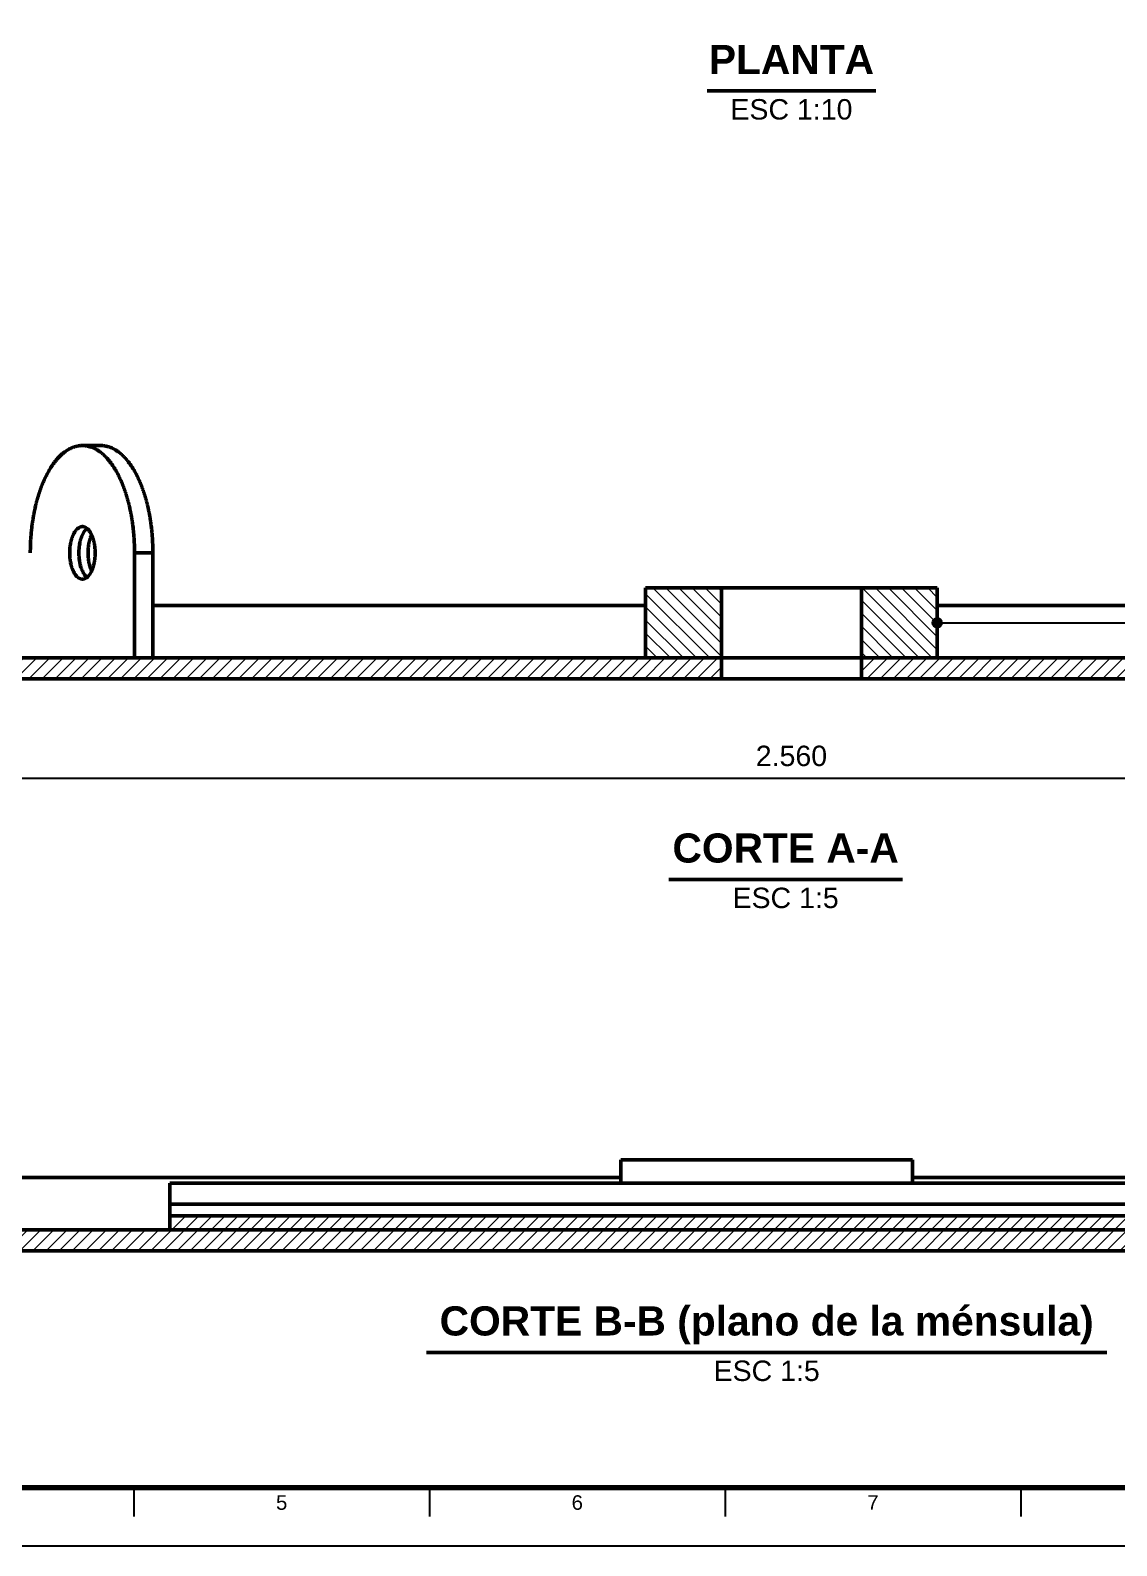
# Model space of a CAD drawing. Header units: millimetres. Extents: x 0 to 841, y 0 to 594.
# Drawn here: x 205 to 391.3, y 0 to 259.8 of the extents above; entities that cross this region are included whole.
import ezdxf
from ezdxf.enums import TextEntityAlignment as Align

# ---------------------------------------------------------------- set-up
doc = ezdxf.new("R2010")
doc.units = ezdxf.units.MM
for name, color, linetype, lineweight in [('ACH', 7, 'CONTINUOUS', 13), ('COTA', 7, 'CONTINUOUS', 25), ('FINA', 7, 'CONTINUOUS', 25), ('MARCO', 7, 'CONTINUOUS', 70), ('TXT', 7, 'CONTINUOUS', 25), ('VIS', 7, 'CONTINUOUS', 50)]:
    doc.layers.add(name, color=color, linetype=linetype, lineweight=lineweight)
doc.styles.add('STD', font='LiberationSans-Regular.ttf')
doc.styles.add('STDB', font='LiberationSans-Bold.ttf')

msp = doc.modelspace()

# ---------------------------------------------------------------- hatches: boundary and pattern name
at = {"layer": 'ACH'}
h = msp.add_hatch(dxfattribs=at)
h.set_pattern_fill('ANSI31', scale=0.5, angle=90)
h.paths.add_polyline_path([(310.5, 152.23), (310.5, 164.23), (323.5, 164.23), (323.5, 152.23)])
h = msp.add_hatch(dxfattribs=at)
h.set_pattern_fill('ANSI31', scale=0.5, angle=90)
h.paths.add_polyline_path([(360.5, 164.23), (360.5, 152.23), (347.5, 152.23), (347.5, 164.23)])
h = msp.add_hatch(color=7, dxfattribs=at)
h.dxf.hatch_style = 1
h.paths.add_polyline_path([(361.3, 158.23), (361.07, 158.8), (360.5, 159.03), (359.93, 158.8), (359.7, 158.23), (359.93, 157.67), (360.5, 157.43), (361.07, 157.67)])
h = msp.add_hatch(dxfattribs=at)
h.set_pattern_fill('ANSI31', scale=0.5)
h.paths.add_polyline_path([(323.5, 148.63), (79.5, 148.63), (79.5, 152.23), (323.5, 152.23)])
h = msp.add_hatch(dxfattribs=at)
h.set_pattern_fill('ANSI31', scale=0.5)
h.paths.add_polyline_path([(591.5, 148.63), (347.5, 148.63), (347.5, 152.23), (591.5, 152.23)])
h = msp.add_hatch(dxfattribs=at)
h.set_pattern_fill('ANSI31', scale=0.5)
h.paths.add_polyline_path([(433.58, 54.14), (228.92, 54.14), (228.92, 56.54), (433.58, 56.54)])
h = msp.add_hatch(dxfattribs=at)
h.set_pattern_fill('ANSI31', scale=0.5)
h.paths.add_polyline_path([(587.25, 50.54), (75.25, 50.54), (75.25, 54.14), (587.25, 54.14)])

# ---------------------------------------------------------------- linework, layer by layer
at = {"layer": 'COTA'}
for p, q in [((360.5, 158.23), (596.5, 158.23)), ((79.5, 131.63), (591.5, 131.63))]:
    msp.add_line(p, q, dxfattribs=at)
msp.add_circle((360.5, 158.23), 0.8, dxfattribs=at)
at = {"layer": 'FINA'}
for p, q in [((222.75, 10), (222.75, 5)), ((273.44, 10), (273.44, 5)), ((324.12, 10), (324.12, 5)), ((374.81, 10), (374.81, 5))]:
    msp.add_line(p, q, dxfattribs=at)
msp.add_lwpolyline([(0, 0), (841, 0), (841, 594), (0, 594)], close=True, dxfattribs=at)
at = {"layer": 'MARCO'}
msp.add_lwpolyline([(20, 10), (831, 10), (831, 584), (20, 584)], close=True, dxfattribs=at)
at = {"layer": 'VIS'}
for p, q in [((321.03, 249.44), (349.97, 249.44)), ((314.45, 114.23), (354.55, 114.23)), ((272.9, 33.14), (389.6, 33.14))]:
    msp.add_line(p, q, dxfattribs=at)
for points in [[(204.99, 170.23), (204.99, 170.35), (204.99, 170.47), (204.99, 170.59), (204.99, 170.71), (205, 170.83), (205, 170.95), (205, 171.08), (205, 171.2), (205.01, 171.32), (205.01, 171.44), (205.01, 171.56), (205.02, 171.68), (205.02, 171.8), (205.03, 171.92), (205.03, 172.04), (205.04, 172.16), (205.05, 172.28), (205.05, 172.4), (205.06, 172.52), (205.07, 172.64), (205.08, 172.76), (205.08, 172.88), (205.09, 173), (205.1, 173.12), (205.11, 173.24), (205.12, 173.36), (205.13, 173.48), (205.14, 173.59), (205.15, 173.71), (205.16, 173.83), (205.18, 173.95), (205.19, 174.07), (205.2, 174.19), (205.21, 174.31), (205.23, 174.43), (205.24, 174.55), (205.25, 174.67), (205.27, 174.79), (205.28, 174.91), (205.3, 175.03), (205.32, 175.15), (205.33, 175.27), (205.35, 175.39), (205.37, 175.5), (205.38, 175.62), (205.4, 175.74), (205.42, 175.86), (205.44, 175.98), (205.46, 176.1), (205.48, 176.22), (205.5, 176.34), (205.52, 176.45), (205.54, 176.57), (205.56, 176.69), (205.58, 176.81), (205.6, 176.93), (205.63, 177.05), (205.65, 177.16), (205.67, 177.28), (205.7, 177.4), (205.72, 177.52), (205.75, 177.63), (205.77, 177.75), (205.8, 177.87), (205.82, 177.99), (205.85, 178.1), (205.88, 178.22), (205.9, 178.34), (205.93, 178.45), (205.96, 178.57), (205.99, 178.69), (206.02, 178.8), (206.05, 178.92), (206.08, 179.04), (206.11, 179.15), (206.14, 179.27), (206.17, 179.39), (206.21, 179.5), (206.24, 179.62), (206.27, 179.73), (206.31, 179.85), (206.34, 179.96), (206.38, 180.08), (206.41, 180.19), (206.45, 180.31), (206.49, 180.42), (206.52, 180.54), (206.56, 180.65), (206.6, 180.76), (206.64, 180.88), (206.68, 180.99), (206.72, 181.1), (206.76, 181.22), (206.8, 181.33), (206.84, 181.44), (206.88, 181.56), (206.93, 181.67), (206.97, 181.78), (207.01, 181.89), (207.06, 182), (207.1, 182.12), (207.15, 182.23), (207.2, 182.34), (207.24, 182.45), (207.29, 182.56), (207.34, 182.67), (207.39, 182.78), (207.44, 182.89), (207.49, 183), (207.54, 183.1), (207.59, 183.21), (207.65, 183.32), (207.7, 183.43), (207.75, 183.54), (207.81, 183.64), (207.86, 183.75), (207.92, 183.86), (207.98, 183.96), (208.03, 184.07), (208.09, 184.17), (208.15, 184.28), (208.21, 184.38), (208.27, 184.48), (208.34, 184.59), (208.4, 184.69), (208.46, 184.79), (208.53, 184.89), (208.59, 184.99), (208.66, 185.09), (208.72, 185.19), (208.79, 185.29), (208.86, 185.39), (208.93, 185.49), (209, 185.59), (209.07, 185.68), (209.15, 185.78), (209.22, 185.87), (209.29, 185.97), (209.37, 186.06), (209.45, 186.15), (209.52, 186.25), (209.6, 186.34), (209.68, 186.43), (209.76, 186.52), (209.85, 186.6), (209.93, 186.69), (210.01, 186.78), (210.1, 186.86), (210.19, 186.94), (210.27, 187.03), (210.36, 187.11), (210.45, 187.19), (210.54, 187.26), (210.64, 187.34), (210.73, 187.42), (210.83, 187.49), (210.92, 187.56), (211.02, 187.63), (211.12, 187.7), (211.22, 187.77), (211.32, 187.83), (211.42, 187.9), (211.52, 187.96), (211.63, 188.02), (211.74, 188.07), (211.84, 188.13), (211.95, 188.18), (212.06, 188.23), (212.17, 188.28), (212.28, 188.32), (212.4, 188.36), (212.51, 188.4), (212.62, 188.44), (212.74, 188.47), (212.86, 188.5), (212.97, 188.53), (213.09, 188.55), (213.21, 188.57), (213.33, 188.59), (213.45, 188.61), (213.57, 188.62), (213.69, 188.63), (213.81, 188.63), (213.93, 188.63)], [(213.93, 188.63), (214.05, 188.63), (214.17, 188.63), (214.29, 188.62), (214.41, 188.61), (214.53, 188.59), (214.64, 188.57), (214.76, 188.55), (214.88, 188.53), (215, 188.5), (215.11, 188.47), (215.23, 188.44), (215.34, 188.4), (215.46, 188.36), (215.57, 188.32), (215.68, 188.28), (215.79, 188.23), (215.9, 188.18), (216.01, 188.13), (216.12, 188.07), (216.22, 188.02), (216.33, 187.96), (216.43, 187.9), (216.53, 187.83), (216.64, 187.77), (216.74, 187.7), (216.83, 187.63), (216.93, 187.56), (217.03, 187.49), (217.12, 187.42), (217.22, 187.34), (217.31, 187.26), (217.4, 187.19), (217.49, 187.11), (217.58, 187.03), (217.67, 186.94), (217.75, 186.86), (217.84, 186.78), (217.92, 186.69), (218.01, 186.6), (218.09, 186.52), (218.17, 186.43), (218.25, 186.34), (218.33, 186.25), (218.41, 186.15), (218.48, 186.06), (218.56, 185.97), (218.63, 185.87), (218.71, 185.78), (218.78, 185.68), (218.85, 185.59), (218.92, 185.49), (218.99, 185.39), (219.06, 185.29), (219.13, 185.19), (219.2, 185.09), (219.26, 184.99), (219.33, 184.89), (219.39, 184.79), (219.45, 184.69), (219.52, 184.59), (219.58, 184.48), (219.64, 184.38), (219.7, 184.28), (219.76, 184.17), (219.82, 184.07), (219.88, 183.96), (219.93, 183.86), (219.99, 183.75), (220.05, 183.64), (220.1, 183.54), (220.15, 183.43), (220.21, 183.32), (220.26, 183.21), (220.31, 183.1), (220.36, 183), (220.41, 182.89), (220.46, 182.78), (220.51, 182.67), (220.56, 182.56), (220.61, 182.45), (220.66, 182.34), (220.7, 182.23), (220.75, 182.12), (220.79, 182), (220.84, 181.89), (220.88, 181.78), (220.93, 181.67), (220.97, 181.56), (221.01, 181.44), (221.05, 181.33), (221.1, 181.22), (221.14, 181.1), (221.18, 180.99), (221.22, 180.88), (221.25, 180.76), (221.29, 180.65), (221.33, 180.54), (221.37, 180.42), (221.4, 180.31), (221.44, 180.19), (221.48, 180.08), (221.51, 179.96), (221.55, 179.85), (221.58, 179.73), (221.61, 179.62), (221.65, 179.5), (221.68, 179.39), (221.71, 179.27), (221.74, 179.15), (221.77, 179.04), (221.8, 178.92), (221.83, 178.8), (221.86, 178.69), (221.89, 178.57), (221.92, 178.45), (221.95, 178.34), (221.98, 178.22), (222, 178.1), (222.03, 177.99), (222.06, 177.87), (222.08, 177.75), (222.11, 177.63), (222.13, 177.52), (222.16, 177.4), (222.18, 177.28), (222.2, 177.16), (222.23, 177.05), (222.25, 176.93), (222.27, 176.81), (222.29, 176.69), (222.32, 176.57), (222.34, 176.45), (222.36, 176.34), (222.38, 176.22), (222.4, 176.1), (222.42, 175.98), (222.43, 175.86), (222.45, 175.74), (222.47, 175.62), (222.49, 175.5), (222.5, 175.39), (222.52, 175.27), (222.54, 175.15), (222.55, 175.03), (222.57, 174.91), (222.58, 174.79), (222.6, 174.67), (222.61, 174.55), (222.63, 174.43), (222.64, 174.31), (222.65, 174.19), (222.67, 174.07), (222.68, 173.95), (222.69, 173.83), (222.7, 173.71), (222.71, 173.59), (222.72, 173.48), (222.73, 173.36), (222.74, 173.24), (222.75, 173.12), (222.76, 173), (222.77, 172.88), (222.78, 172.76), (222.79, 172.64), (222.79, 172.52), (222.8, 172.4), (222.81, 172.28), (222.81, 172.16), (222.82, 172.04), (222.82, 171.92), (222.83, 171.8), (222.83, 171.68), (222.84, 171.56), (222.84, 171.44), (222.85, 171.32), (222.85, 171.2), (222.85, 171.08), (222.86, 170.95), (222.86, 170.83), (222.86, 170.71), (222.86, 170.59), (222.86, 170.47), (222.86, 170.35), (222.86, 170.23)], [(217.07, 188.63), (213.93, 188.63)], [(217.07, 188.63), (217.19, 188.63), (217.31, 188.63), (217.43, 188.62), (217.55, 188.61), (217.67, 188.59), (217.79, 188.57), (217.91, 188.55), (218.03, 188.53), (218.14, 188.5), (218.26, 188.47), (218.38, 188.44), (218.49, 188.4), (218.6, 188.36), (218.72, 188.32), (218.83, 188.28), (218.94, 188.23), (219.05, 188.18), (219.16, 188.13), (219.26, 188.07), (219.37, 188.02), (219.48, 187.96), (219.58, 187.9), (219.68, 187.83), (219.78, 187.77), (219.88, 187.7), (219.98, 187.63), (220.08, 187.56), (220.17, 187.49), (220.27, 187.42), (220.36, 187.34), (220.46, 187.26), (220.55, 187.19), (220.64, 187.11), (220.73, 187.03), (220.81, 186.94), (220.9, 186.86), (220.99, 186.78), (221.07, 186.69), (221.15, 186.6), (221.24, 186.52), (221.32, 186.43), (221.4, 186.34), (221.48, 186.25), (221.55, 186.15), (221.63, 186.06), (221.71, 185.97), (221.78, 185.87), (221.85, 185.78), (221.93, 185.68), (222, 185.59), (222.07, 185.49), (222.14, 185.39), (222.21, 185.29), (222.28, 185.19), (222.34, 185.09), (222.41, 184.99), (222.47, 184.89), (222.54, 184.79), (222.6, 184.69), (222.66, 184.59), (222.73, 184.48), (222.79, 184.38), (222.85, 184.28), (222.91, 184.17), (222.97, 184.07), (223.02, 183.96), (223.08, 183.86), (223.14, 183.75), (223.19, 183.64), (223.25, 183.54), (223.3, 183.43), (223.35, 183.32), (223.41, 183.21), (223.46, 183.1), (223.51, 183), (223.56, 182.89), (223.61, 182.78), (223.66, 182.67), (223.71, 182.56), (223.76, 182.45), (223.8, 182.34), (223.85, 182.23), (223.9, 182.12), (223.94, 182), (223.99, 181.89), (224.03, 181.78), (224.07, 181.67), (224.12, 181.56), (224.16, 181.44), (224.2, 181.33), (224.24, 181.22), (224.28, 181.1), (224.32, 180.99), (224.36, 180.88), (224.4, 180.76), (224.44, 180.65), (224.48, 180.54), (224.51, 180.42), (224.55, 180.31), (224.59, 180.19), (224.62, 180.08), (224.66, 179.96), (224.69, 179.85), (224.73, 179.73), (224.76, 179.62), (224.79, 179.5), (224.83, 179.39), (224.86, 179.27), (224.89, 179.15), (224.92, 179.04), (224.95, 178.92), (224.98, 178.8), (225.01, 178.69), (225.04, 178.57), (225.07, 178.45), (225.1, 178.34), (225.12, 178.22), (225.15, 178.1), (225.18, 177.99), (225.2, 177.87), (225.23, 177.75), (225.25, 177.63), (225.28, 177.52), (225.3, 177.4), (225.33, 177.28), (225.35, 177.16), (225.37, 177.05), (225.4, 176.93), (225.42, 176.81), (225.44, 176.69), (225.46, 176.57), (225.48, 176.45), (225.5, 176.34), (225.52, 176.22), (225.54, 176.1), (225.56, 175.98), (225.58, 175.86), (225.6, 175.74), (225.62, 175.62), (225.63, 175.5), (225.65, 175.39), (225.67, 175.27), (225.68, 175.15), (225.7, 175.03), (225.72, 174.91), (225.73, 174.79), (225.75, 174.67), (225.76, 174.55), (225.77, 174.43), (225.79, 174.31), (225.8, 174.19), (225.81, 174.07), (225.82, 173.95), (225.84, 173.83), (225.85, 173.71), (225.86, 173.59), (225.87, 173.48), (225.88, 173.36), (225.89, 173.24), (225.9, 173.12), (225.91, 173), (225.92, 172.88), (225.92, 172.76), (225.93, 172.64), (225.94, 172.52), (225.95, 172.4), (225.95, 172.28), (225.96, 172.16), (225.97, 172.04), (225.97, 171.92), (225.98, 171.8), (225.98, 171.68), (225.99, 171.56), (225.99, 171.44), (225.99, 171.32), (226, 171.2), (226, 171.08), (226, 170.95), (226, 170.83), (226.01, 170.71), (226.01, 170.59), (226.01, 170.47), (226.01, 170.35), (226.01, 170.23)], [(211.74, 170.23), (211.74, 170.35), (211.74, 170.47), (211.75, 170.59), (211.75, 170.71), (211.76, 170.83), (211.77, 170.95), (211.78, 171.07), (211.79, 171.19), (211.8, 171.31), (211.82, 171.43), (211.84, 171.55), (211.86, 171.67), (211.88, 171.79), (211.9, 171.91), (211.92, 172.02), (211.95, 172.14), (211.97, 172.26), (212, 172.38), (212.04, 172.49), (212.07, 172.61), (212.11, 172.72), (212.14, 172.84), (212.18, 172.95), (212.23, 173.06), (212.27, 173.17), (212.32, 173.28), (212.37, 173.39), (212.42, 173.5), (212.48, 173.61), (212.54, 173.71), (212.6, 173.81), (212.67, 173.91), (212.74, 174.01), (212.81, 174.11), (212.89, 174.2), (212.97, 174.28), (213.06, 174.37), (213.15, 174.44), (213.25, 174.51), (213.35, 174.58), (213.46, 174.63), (213.57, 174.67), (213.69, 174.71), (213.81, 174.73), (213.93, 174.73)], [(213.31, 170.23), (213.32, 170.36), (213.32, 170.48), (213.32, 170.6), (213.33, 170.73), (213.34, 170.85), (213.34, 170.97), (213.35, 171.09), (213.37, 171.22), (213.38, 171.34), (213.4, 171.46), (213.41, 171.58), (213.43, 171.7), (213.46, 171.82), (213.48, 171.94), (213.5, 172.07), (213.53, 172.19), (213.56, 172.3), (213.59, 172.42), (213.62, 172.54), (213.66, 172.66), (213.7, 172.78), (213.74, 172.89), (213.78, 173.01), (213.82, 173.12), (213.87, 173.24), (213.92, 173.35), (213.98, 173.46), (214.03, 173.57), (214.09, 173.68), (214.16, 173.78), (214.22, 173.88), (214.29, 173.99), (214.37, 174.08), (214.45, 174.18), (214.53, 174.27), (214.62, 174.35), (214.71, 174.43)], [(213.93, 174.73), (214.05, 174.73), (214.16, 174.71), (214.28, 174.67), (214.39, 174.63), (214.5, 174.58), (214.6, 174.51), (214.7, 174.44), (214.79, 174.37), (214.88, 174.28), (214.96, 174.2), (215.04, 174.11), (215.11, 174.01), (215.18, 173.91), (215.25, 173.81), (215.31, 173.71), (215.37, 173.61), (215.43, 173.5), (215.48, 173.39), (215.53, 173.28), (215.58, 173.17), (215.63, 173.06), (215.67, 172.95), (215.71, 172.84), (215.75, 172.72), (215.78, 172.61), (215.82, 172.49), (215.85, 172.38), (215.88, 172.26), (215.91, 172.14), (215.93, 172.02), (215.96, 171.91), (215.98, 171.79), (216, 171.67), (216.02, 171.55), (216.03, 171.43), (216.05, 171.31), (216.06, 171.19), (216.07, 171.07), (216.08, 170.95), (216.09, 170.83), (216.1, 170.71), (216.1, 170.59), (216.11, 170.47), (216.11, 170.35), (216.11, 170.23), (216.11, 170.11), (216.11, 169.99), (216.1, 169.87), (216.1, 169.75), (216.09, 169.63), (216.08, 169.51), (216.07, 169.39), (216.06, 169.27), (216.05, 169.15), (216.03, 169.04), (216.02, 168.92), (216, 168.8), (215.98, 168.68), (215.96, 168.56), (215.93, 168.44), (215.91, 168.33), (215.88, 168.21), (215.85, 168.09), (215.82, 167.98), (215.78, 167.86), (215.75, 167.75), (215.71, 167.63), (215.67, 167.52), (215.63, 167.41), (215.58, 167.29), (215.53, 167.18), (215.48, 167.08), (215.43, 166.97), (215.37, 166.86), (215.31, 166.76), (215.25, 166.65), (215.18, 166.55), (215.11, 166.46), (215.04, 166.36), (214.96, 166.27), (214.88, 166.18), (214.79, 166.1), (214.7, 166.02), (214.6, 165.95), (214.5, 165.89), (214.39, 165.84), (214.28, 165.79), (214.16, 165.76), (214.05, 165.74), (213.93, 165.73)], [(215.5, 173.36), (215.45, 173.24), (215.4, 173.13), (215.36, 173.02), (215.31, 172.9), (215.27, 172.78), (215.23, 172.67), (215.2, 172.55), (215.17, 172.43), (215.13, 172.31), (215.11, 172.19), (215.08, 172.07), (215.05, 171.95), (215.03, 171.83), (215.01, 171.71), (214.99, 171.59), (214.97, 171.46), (214.96, 171.34), (214.94, 171.22), (214.93, 171.1), (214.92, 170.97), (214.91, 170.85), (214.9, 170.73), (214.9, 170.6), (214.89, 170.48), (214.89, 170.36), (214.89, 170.23)], [(213.93, 165.73), (213.81, 165.74), (213.69, 165.76), (213.57, 165.79), (213.46, 165.84), (213.35, 165.89), (213.25, 165.95), (213.15, 166.02), (213.06, 166.1), (212.97, 166.18), (212.89, 166.27), (212.81, 166.36), (212.74, 166.46), (212.67, 166.55), (212.6, 166.65), (212.54, 166.76), (212.48, 166.86), (212.42, 166.97), (212.37, 167.08), (212.32, 167.18), (212.27, 167.29), (212.23, 167.41), (212.18, 167.52), (212.14, 167.63), (212.11, 167.75), (212.07, 167.86), (212.04, 167.98), (212, 168.09), (211.97, 168.21), (211.95, 168.33), (211.92, 168.44), (211.9, 168.56), (211.88, 168.68), (211.86, 168.8), (211.84, 168.92), (211.82, 169.04), (211.8, 169.15), (211.79, 169.27), (211.78, 169.39), (211.77, 169.51), (211.76, 169.63), (211.75, 169.75), (211.75, 169.87), (211.74, 169.99), (211.74, 170.11), (211.74, 170.23)], [(214.71, 166.04), (214.62, 166.12), (214.53, 166.2), (214.45, 166.29), (214.37, 166.38), (214.29, 166.48), (214.22, 166.58), (214.16, 166.69), (214.09, 166.79), (214.03, 166.9), (213.98, 167.01), (213.92, 167.12), (213.87, 167.23), (213.82, 167.34), (213.78, 167.46), (213.74, 167.57), (213.7, 167.69), (213.66, 167.81), (213.62, 167.93), (213.59, 168.04), (213.56, 168.16), (213.53, 168.28), (213.5, 168.4), (213.48, 168.52), (213.46, 168.64), (213.43, 168.76), (213.41, 168.89), (213.4, 169.01), (213.38, 169.13), (213.37, 169.25), (213.35, 169.37), (213.34, 169.5), (213.34, 169.62), (213.33, 169.74), (213.32, 169.86), (213.32, 169.99), (213.32, 170.11), (213.31, 170.23)], [(214.89, 170.23), (214.89, 170.11), (214.89, 169.99), (214.9, 169.86), (214.9, 169.74), (214.91, 169.62), (214.92, 169.49), (214.93, 169.37), (214.94, 169.25), (214.96, 169.13), (214.97, 169), (214.99, 168.88), (215.01, 168.76), (215.03, 168.64), (215.05, 168.52), (215.08, 168.4), (215.11, 168.28), (215.13, 168.16), (215.17, 168.04), (215.2, 167.92), (215.23, 167.8), (215.27, 167.68), (215.31, 167.57), (215.36, 167.45), (215.4, 167.34), (215.45, 167.22), (215.5, 167.11)], [(226.01, 170.23), (222.86, 170.23)], [(222.86, 170.23), (222.86, 152.23)], [(226.01, 170.23), (226.01, 152.23)], [(310.5, 164.23), (310.5, 152.23)], [(323.5, 164.23), (310.5, 164.23)], [(323.5, 164.23), (323.5, 152.23)], [(323.5, 164.23), (323.62, 164.23), (323.74, 164.23), (323.86, 164.23), (323.98, 164.23), (324.1, 164.23), (324.22, 164.23), (324.34, 164.23), (324.46, 164.23), (324.58, 164.23), (324.7, 164.23), (324.82, 164.23), (324.94, 164.23), (325.06, 164.23), (325.18, 164.23), (325.3, 164.23), (325.42, 164.23), (325.54, 164.23), (325.66, 164.23), (325.78, 164.23), (325.9, 164.23), (326.02, 164.23), (326.14, 164.23), (326.26, 164.23), (326.38, 164.23), (326.5, 164.23), (326.62, 164.23), (326.74, 164.23), (326.86, 164.23), (326.98, 164.23), (327.1, 164.23), (327.22, 164.23), (327.34, 164.23), (327.46, 164.23), (327.58, 164.23), (327.7, 164.23), (327.82, 164.23), (327.94, 164.23), (328.06, 164.23), (328.18, 164.23), (328.3, 164.23), (328.42, 164.23), (328.54, 164.23), (328.66, 164.23), (328.78, 164.23), (328.9, 164.23), (329.02, 164.23), (329.14, 164.23), (329.26, 164.23), (329.38, 164.23), (329.5, 164.23), (329.62, 164.23), (329.74, 164.23), (329.86, 164.23), (329.98, 164.23), (330.1, 164.23), (330.22, 164.23), (330.34, 164.23), (330.46, 164.23), (330.58, 164.23), (330.7, 164.23), (330.82, 164.23), (330.94, 164.23), (331.06, 164.23), (331.18, 164.23), (331.3, 164.23), (331.42, 164.23), (331.54, 164.23), (331.66, 164.23), (331.78, 164.23), (331.9, 164.23), (332.02, 164.23), (332.14, 164.23), (332.26, 164.23), (332.38, 164.23), (332.5, 164.23), (332.62, 164.23), (332.74, 164.23), (332.86, 164.23), (332.98, 164.23), (333.1, 164.23), (333.22, 164.23), (333.34, 164.23), (333.46, 164.23), (333.58, 164.23), (333.7, 164.23), (333.82, 164.23), (333.94, 164.23), (334.06, 164.23), (334.18, 164.23), (334.3, 164.23), (334.42, 164.23), (334.54, 164.23), (334.66, 164.23), (334.78, 164.23), (334.9, 164.23), (335.02, 164.23), (335.14, 164.23), (335.26, 164.23), (335.38, 164.23), (335.5, 164.23), (335.62, 164.23), (335.74, 164.23), (335.86, 164.23), (335.98, 164.23), (336.1, 164.23), (336.22, 164.23), (336.34, 164.23), (336.46, 164.23), (336.58, 164.23), (336.7, 164.23), (336.82, 164.23), (336.94, 164.23), (337.06, 164.23), (337.18, 164.23), (337.3, 164.23), (337.42, 164.23), (337.54, 164.23), (337.66, 164.23), (337.78, 164.23), (337.9, 164.23), (338.02, 164.23), (338.14, 164.23), (338.26, 164.23), (338.38, 164.23), (338.5, 164.23), (338.62, 164.23), (338.74, 164.23), (338.86, 164.23), (338.98, 164.23), (339.1, 164.23), (339.22, 164.23), (339.34, 164.23), (339.46, 164.23), (339.58, 164.23), (339.7, 164.23), (339.82, 164.23), (339.94, 164.23), (340.06, 164.23), (340.18, 164.23), (340.3, 164.23), (340.42, 164.23), (340.54, 164.23), (340.66, 164.23), (340.78, 164.23), (340.9, 164.23), (341.02, 164.23), (341.14, 164.23), (341.26, 164.23), (341.38, 164.23), (341.5, 164.23), (341.62, 164.23), (341.74, 164.23), (341.86, 164.23), (341.98, 164.23), (342.1, 164.23), (342.22, 164.23), (342.34, 164.23), (342.46, 164.23), (342.58, 164.23), (342.7, 164.23), (342.82, 164.23), (342.94, 164.23), (343.06, 164.23), (343.18, 164.23), (343.3, 164.23), (343.42, 164.23), (343.54, 164.23), (343.66, 164.23), (343.78, 164.23), (343.9, 164.23), (344.02, 164.23), (344.14, 164.23), (344.26, 164.23), (344.38, 164.23), (344.5, 164.23), (344.62, 164.23), (344.74, 164.23), (344.86, 164.23), (344.98, 164.23), (345.1, 164.23), (345.22, 164.23), (345.34, 164.23), (345.46, 164.23), (345.58, 164.23), (345.7, 164.23), (345.82, 164.23), (345.94, 164.23), (346.06, 164.23), (346.18, 164.23), (346.3, 164.23), (346.42, 164.23), (346.54, 164.23), (346.66, 164.23), (346.78, 164.23), (346.9, 164.23), (347.02, 164.23), (347.14, 164.23), (347.26, 164.23), (347.38, 164.23), (347.5, 164.23)], [(360.5, 164.23), (347.5, 164.23)], [(347.5, 152.23), (347.5, 164.23)], [(360.5, 152.23), (360.5, 164.23)], [(226.01, 161.23), (310.5, 161.23)], [(360.5, 161.23), (444.99, 161.23)], [(323.5, 152.23), (79.5, 152.23)], [(323.5, 152.23), (310.5, 152.23)], [(323.5, 152.23), (323.62, 152.23), (323.74, 152.23), (323.86, 152.23), (323.98, 152.23), (324.1, 152.23), (324.22, 152.23), (324.34, 152.23), (324.46, 152.23), (324.58, 152.23), (324.7, 152.23), (324.82, 152.23), (324.94, 152.23), (325.06, 152.23), (325.18, 152.23), (325.3, 152.23), (325.42, 152.23), (325.54, 152.23), (325.66, 152.23), (325.78, 152.23), (325.9, 152.23), (326.02, 152.23), (326.14, 152.23), (326.26, 152.23), (326.38, 152.23), (326.5, 152.23), (326.62, 152.23), (326.74, 152.23), (326.86, 152.23), (326.98, 152.23), (327.1, 152.23), (327.22, 152.23), (327.34, 152.23), (327.46, 152.23), (327.58, 152.23), (327.7, 152.23), (327.82, 152.23), (327.94, 152.23), (328.06, 152.23), (328.18, 152.23), (328.3, 152.23), (328.42, 152.23), (328.54, 152.23), (328.66, 152.23), (328.78, 152.23), (328.9, 152.23), (329.02, 152.23), (329.14, 152.23), (329.26, 152.23), (329.38, 152.23), (329.5, 152.23), (329.62, 152.23), (329.74, 152.23), (329.86, 152.23), (329.98, 152.23), (330.1, 152.23), (330.22, 152.23), (330.34, 152.23), (330.46, 152.23), (330.58, 152.23), (330.7, 152.23), (330.82, 152.23), (330.94, 152.23), (331.06, 152.23), (331.18, 152.23), (331.3, 152.23), (331.42, 152.23), (331.54, 152.23), (331.66, 152.23), (331.78, 152.23), (331.9, 152.23), (332.02, 152.23), (332.14, 152.23), (332.26, 152.23), (332.38, 152.23), (332.5, 152.23), (332.62, 152.23), (332.74, 152.23), (332.86, 152.23), (332.98, 152.23), (333.1, 152.23), (333.22, 152.23), (333.34, 152.23), (333.46, 152.23), (333.58, 152.23), (333.7, 152.23), (333.82, 152.23), (333.94, 152.23), (334.06, 152.23), (334.18, 152.23), (334.3, 152.23), (334.42, 152.23), (334.54, 152.23), (334.66, 152.23), (334.78, 152.23), (334.9, 152.23), (335.02, 152.23), (335.14, 152.23), (335.26, 152.23), (335.38, 152.23), (335.5, 152.23), (335.62, 152.23), (335.74, 152.23), (335.86, 152.23), (335.98, 152.23), (336.1, 152.23), (336.22, 152.23), (336.34, 152.23), (336.46, 152.23), (336.58, 152.23), (336.7, 152.23), (336.82, 152.23), (336.94, 152.23), (337.06, 152.23), (337.18, 152.23), (337.3, 152.23), (337.42, 152.23), (337.54, 152.23), (337.66, 152.23), (337.78, 152.23), (337.9, 152.23), (338.02, 152.23), (338.14, 152.23), (338.26, 152.23), (338.38, 152.23), (338.5, 152.23), (338.62, 152.23), (338.74, 152.23), (338.86, 152.23), (338.98, 152.23), (339.1, 152.23), (339.22, 152.23), (339.34, 152.23), (339.46, 152.23), (339.58, 152.23), (339.7, 152.23), (339.82, 152.23), (339.94, 152.23), (340.06, 152.23), (340.18, 152.23), (340.3, 152.23), (340.42, 152.23), (340.54, 152.23), (340.66, 152.23), (340.78, 152.23), (340.9, 152.23), (341.02, 152.23), (341.14, 152.23), (341.26, 152.23), (341.38, 152.23), (341.5, 152.23), (341.62, 152.23), (341.74, 152.23), (341.86, 152.23), (341.98, 152.23), (342.1, 152.23), (342.22, 152.23), (342.34, 152.23), (342.46, 152.23), (342.58, 152.23), (342.7, 152.23), (342.82, 152.23), (342.94, 152.23), (343.06, 152.23), (343.18, 152.23), (343.3, 152.23), (343.42, 152.23), (343.54, 152.23), (343.66, 152.23), (343.78, 152.23), (343.9, 152.23), (344.02, 152.23), (344.14, 152.23), (344.26, 152.23), (344.38, 152.23), (344.5, 152.23), (344.62, 152.23), (344.74, 152.23), (344.86, 152.23), (344.98, 152.23), (345.1, 152.23), (345.22, 152.23), (345.34, 152.23), (345.46, 152.23), (345.58, 152.23), (345.7, 152.23), (345.82, 152.23), (345.94, 152.23), (346.06, 152.23), (346.18, 152.23), (346.3, 152.23), (346.42, 152.23), (346.54, 152.23), (346.66, 152.23), (346.78, 152.23), (346.9, 152.23), (347.02, 152.23), (347.14, 152.23), (347.26, 152.23), (347.38, 152.23), (347.5, 152.23)], [(323.5, 152.23), (323.5, 148.63)], [(323.5, 152.23), (323.62, 152.23), (323.74, 152.23), (323.86, 152.23), (323.98, 152.23), (324.1, 152.23), (324.22, 152.23), (324.34, 152.23), (324.46, 152.23), (324.58, 152.23), (324.7, 152.23), (324.82, 152.23), (324.94, 152.23), (325.06, 152.23), (325.18, 152.23), (325.3, 152.23), (325.42, 152.23), (325.54, 152.23), (325.66, 152.23), (325.78, 152.23), (325.9, 152.23), (326.02, 152.23), (326.14, 152.23), (326.26, 152.23), (326.38, 152.23), (326.5, 152.23), (326.62, 152.23), (326.74, 152.23), (326.86, 152.23), (326.98, 152.23), (327.1, 152.23), (327.22, 152.23), (327.34, 152.23), (327.46, 152.23), (327.58, 152.23), (327.7, 152.23), (327.82, 152.23), (327.94, 152.23), (328.06, 152.23), (328.18, 152.23), (328.3, 152.23), (328.42, 152.23), (328.54, 152.23), (328.66, 152.23), (328.78, 152.23), (328.9, 152.23), (329.02, 152.23), (329.14, 152.23), (329.26, 152.23), (329.38, 152.23), (329.5, 152.23), (329.62, 152.23), (329.74, 152.23), (329.86, 152.23), (329.98, 152.23), (330.1, 152.23), (330.22, 152.23), (330.34, 152.23), (330.46, 152.23), (330.58, 152.23), (330.7, 152.23), (330.82, 152.23), (330.94, 152.23), (331.06, 152.23), (331.18, 152.23), (331.3, 152.23), (331.42, 152.23), (331.54, 152.23), (331.66, 152.23), (331.78, 152.23), (331.9, 152.23), (332.02, 152.23), (332.14, 152.23), (332.26, 152.23), (332.38, 152.23), (332.5, 152.23), (332.62, 152.23), (332.74, 152.23), (332.86, 152.23), (332.98, 152.23), (333.1, 152.23), (333.22, 152.23), (333.34, 152.23), (333.46, 152.23), (333.58, 152.23), (333.7, 152.23), (333.82, 152.23), (333.94, 152.23), (334.06, 152.23), (334.18, 152.23), (334.3, 152.23), (334.42, 152.23), (334.54, 152.23), (334.66, 152.23), (334.78, 152.23), (334.9, 152.23), (335.02, 152.23), (335.14, 152.23), (335.26, 152.23), (335.38, 152.23), (335.5, 152.23), (335.62, 152.23), (335.74, 152.23), (335.86, 152.23), (335.98, 152.23), (336.1, 152.23), (336.22, 152.23), (336.34, 152.23), (336.46, 152.23), (336.58, 152.23), (336.7, 152.23), (336.82, 152.23), (336.94, 152.23), (337.06, 152.23), (337.18, 152.23), (337.3, 152.23), (337.42, 152.23), (337.54, 152.23), (337.66, 152.23), (337.78, 152.23), (337.9, 152.23), (338.02, 152.23), (338.14, 152.23), (338.26, 152.23), (338.38, 152.23), (338.5, 152.23), (338.62, 152.23), (338.74, 152.23), (338.86, 152.23), (338.98, 152.23), (339.1, 152.23), (339.22, 152.23), (339.34, 152.23), (339.46, 152.23), (339.58, 152.23), (339.7, 152.23), (339.82, 152.23), (339.94, 152.23), (340.06, 152.23), (340.18, 152.23), (340.3, 152.23), (340.42, 152.23), (340.54, 152.23), (340.66, 152.23), (340.78, 152.23), (340.9, 152.23), (341.02, 152.23), (341.14, 152.23), (341.26, 152.23), (341.38, 152.23), (341.5, 152.23), (341.62, 152.23), (341.74, 152.23), (341.86, 152.23), (341.98, 152.23), (342.1, 152.23), (342.22, 152.23), (342.34, 152.23), (342.46, 152.23), (342.58, 152.23), (342.7, 152.23), (342.82, 152.23), (342.94, 152.23), (343.06, 152.23), (343.18, 152.23), (343.3, 152.23), (343.42, 152.23), (343.54, 152.23), (343.66, 152.23), (343.78, 152.23), (343.9, 152.23), (344.02, 152.23), (344.14, 152.23), (344.26, 152.23), (344.38, 152.23), (344.5, 152.23), (344.62, 152.23), (344.74, 152.23), (344.86, 152.23), (344.98, 152.23), (345.1, 152.23), (345.22, 152.23), (345.34, 152.23), (345.46, 152.23), (345.58, 152.23), (345.7, 152.23), (345.82, 152.23), (345.94, 152.23), (346.06, 152.23), (346.18, 152.23), (346.3, 152.23), (346.42, 152.23), (346.54, 152.23), (346.66, 152.23), (346.78, 152.23), (346.9, 152.23), (347.02, 152.23), (347.14, 152.23), (347.26, 152.23), (347.38, 152.23), (347.5, 152.23)], [(591.5, 152.23), (347.5, 152.23)], [(347.5, 148.63), (347.5, 152.23)], [(360.5, 152.23), (347.5, 152.23)], [(323.5, 148.63), (79.5, 148.63)], [(323.5, 148.63), (323.62, 148.63), (323.74, 148.63), (323.86, 148.63), (323.98, 148.63), (324.1, 148.63), (324.22, 148.63), (324.34, 148.63), (324.46, 148.63), (324.58, 148.63), (324.7, 148.63), (324.82, 148.63), (324.94, 148.63), (325.06, 148.63), (325.18, 148.63), (325.3, 148.63), (325.42, 148.63), (325.54, 148.63), (325.66, 148.63), (325.78, 148.63), (325.9, 148.63), (326.02, 148.63), (326.14, 148.63), (326.26, 148.63), (326.38, 148.63), (326.5, 148.63), (326.62, 148.63), (326.74, 148.63), (326.86, 148.63), (326.98, 148.63), (327.1, 148.63), (327.22, 148.63), (327.34, 148.63), (327.46, 148.63), (327.58, 148.63), (327.7, 148.63), (327.82, 148.63), (327.94, 148.63), (328.06, 148.63), (328.18, 148.63), (328.3, 148.63), (328.42, 148.63), (328.54, 148.63), (328.66, 148.63), (328.78, 148.63), (328.9, 148.63), (329.02, 148.63), (329.14, 148.63), (329.26, 148.63), (329.38, 148.63), (329.5, 148.63), (329.62, 148.63), (329.74, 148.63), (329.86, 148.63), (329.98, 148.63), (330.1, 148.63), (330.22, 148.63), (330.34, 148.63), (330.46, 148.63), (330.58, 148.63), (330.7, 148.63), (330.82, 148.63), (330.94, 148.63), (331.06, 148.63), (331.18, 148.63), (331.3, 148.63), (331.42, 148.63), (331.54, 148.63), (331.66, 148.63), (331.78, 148.63), (331.9, 148.63), (332.02, 148.63), (332.14, 148.63), (332.26, 148.63), (332.38, 148.63), (332.5, 148.63), (332.62, 148.63), (332.74, 148.63), (332.86, 148.63), (332.98, 148.63), (333.1, 148.63), (333.22, 148.63), (333.34, 148.63), (333.46, 148.63), (333.58, 148.63), (333.7, 148.63), (333.82, 148.63), (333.94, 148.63), (334.06, 148.63), (334.18, 148.63), (334.3, 148.63), (334.42, 148.63), (334.54, 148.63), (334.66, 148.63), (334.78, 148.63), (334.9, 148.63), (335.02, 148.63), (335.14, 148.63), (335.26, 148.63), (335.38, 148.63), (335.5, 148.63), (335.62, 148.63), (335.74, 148.63), (335.86, 148.63), (335.98, 148.63), (336.1, 148.63), (336.22, 148.63), (336.34, 148.63), (336.46, 148.63), (336.58, 148.63), (336.7, 148.63), (336.82, 148.63), (336.94, 148.63), (337.06, 148.63), (337.18, 148.63), (337.3, 148.63), (337.42, 148.63), (337.54, 148.63), (337.66, 148.63), (337.78, 148.63), (337.9, 148.63), (338.02, 148.63), (338.14, 148.63), (338.26, 148.63), (338.38, 148.63), (338.5, 148.63), (338.62, 148.63), (338.74, 148.63), (338.86, 148.63), (338.98, 148.63), (339.1, 148.63), (339.22, 148.63), (339.34, 148.63), (339.46, 148.63), (339.58, 148.63), (339.7, 148.63), (339.82, 148.63), (339.94, 148.63), (340.06, 148.63), (340.18, 148.63), (340.3, 148.63), (340.42, 148.63), (340.54, 148.63), (340.66, 148.63), (340.78, 148.63), (340.9, 148.63), (341.02, 148.63), (341.14, 148.63), (341.26, 148.63), (341.38, 148.63), (341.5, 148.63), (341.62, 148.63), (341.74, 148.63), (341.86, 148.63), (341.98, 148.63), (342.1, 148.63), (342.22, 148.63), (342.34, 148.63), (342.46, 148.63), (342.58, 148.63), (342.7, 148.63), (342.82, 148.63), (342.94, 148.63), (343.06, 148.63), (343.18, 148.63), (343.3, 148.63), (343.42, 148.63), (343.54, 148.63), (343.66, 148.63), (343.78, 148.63), (343.9, 148.63), (344.02, 148.63), (344.14, 148.63), (344.26, 148.63), (344.38, 148.63), (344.5, 148.63), (344.62, 148.63), (344.74, 148.63), (344.86, 148.63), (344.98, 148.63), (345.1, 148.63), (345.22, 148.63), (345.34, 148.63), (345.46, 148.63), (345.58, 148.63), (345.7, 148.63), (345.82, 148.63), (345.94, 148.63), (346.06, 148.63), (346.18, 148.63), (346.3, 148.63), (346.42, 148.63), (346.54, 148.63), (346.66, 148.63), (346.78, 148.63), (346.9, 148.63), (347.02, 148.63), (347.14, 148.63), (347.26, 148.63), (347.38, 148.63), (347.5, 148.63)], [(591.5, 148.63), (347.5, 148.63)], [(306.25, 66.14), (306.37, 66.14), (306.49, 66.14), (306.61, 66.14), (306.73, 66.14), (306.85, 66.14), (306.97, 66.14), (307.09, 66.14), (307.21, 66.14), (307.33, 66.14), (307.45, 66.14), (307.57, 66.14), (307.69, 66.14), (307.81, 66.14), (307.93, 66.14), (308.05, 66.14), (308.17, 66.14), (308.29, 66.14), (308.41, 66.14), (308.53, 66.14), (308.65, 66.14), (308.77, 66.14), (308.89, 66.14), (309.01, 66.14), (309.13, 66.14), (309.25, 66.14), (309.38, 66.14), (309.5, 66.14), (309.62, 66.14), (309.74, 66.14), (309.86, 66.14), (309.98, 66.14), (310.1, 66.14), (310.22, 66.14), (310.34, 66.14), (310.46, 66.14), (310.58, 66.14), (310.7, 66.14), (310.82, 66.14), (310.94, 66.14), (311.06, 66.14), (311.18, 66.14), (311.3, 66.14), (311.42, 66.14), (311.54, 66.14), (311.66, 66.14), (311.78, 66.14), (311.9, 66.14), (312.02, 66.14), (312.14, 66.14), (312.26, 66.14), (312.38, 66.14), (312.5, 66.14), (312.62, 66.14), (312.74, 66.14), (312.86, 66.14), (312.98, 66.14), (313.1, 66.14), (313.22, 66.14), (313.34, 66.14), (313.46, 66.14), (313.58, 66.14), (313.7, 66.14), (313.82, 66.14), (313.94, 66.14), (314.06, 66.14), (314.18, 66.14), (314.3, 66.14), (314.42, 66.14), (314.54, 66.14), (314.66, 66.14), (314.78, 66.14), (314.9, 66.14), (315.02, 66.14), (315.14, 66.14), (315.26, 66.14), (315.38, 66.14), (315.5, 66.14), (315.62, 66.14), (315.75, 66.14), (315.87, 66.14), (315.99, 66.14), (316.11, 66.14), (316.23, 66.14), (316.35, 66.14), (316.47, 66.14), (316.59, 66.14), (316.71, 66.14), (316.83, 66.14), (316.95, 66.14), (317.07, 66.14), (317.19, 66.14), (317.31, 66.14), (317.43, 66.14), (317.55, 66.14), (317.67, 66.14), (317.79, 66.14), (317.91, 66.14), (318.03, 66.14), (318.15, 66.14), (318.27, 66.14), (318.39, 66.14), (318.51, 66.14), (318.63, 66.14), (318.75, 66.14), (318.87, 66.14), (318.99, 66.14), (319.11, 66.14), (319.23, 66.14), (319.35, 66.14), (319.47, 66.14), (319.59, 66.14), (319.71, 66.14), (319.83, 66.14), (319.95, 66.14), (320.07, 66.14), (320.19, 66.14), (320.31, 66.14), (320.43, 66.14), (320.55, 66.14), (320.67, 66.14), (320.79, 66.14), (320.91, 66.14), (321.03, 66.14), (321.15, 66.14), (321.27, 66.14), (321.39, 66.14), (321.51, 66.14), (321.63, 66.14), (321.75, 66.14), (321.88, 66.14), (322, 66.14), (322.12, 66.14), (322.24, 66.14), (322.36, 66.14), (322.48, 66.14), (322.6, 66.14), (322.72, 66.14), (322.84, 66.14), (322.96, 66.14), (323.08, 66.14), (323.2, 66.14), (323.32, 66.14), (323.44, 66.14), (323.56, 66.14), (323.68, 66.14), (323.8, 66.14), (323.92, 66.14), (324.04, 66.14), (324.16, 66.14), (324.28, 66.14), (324.4, 66.14), (324.52, 66.14), (324.64, 66.14), (324.76, 66.14), (324.88, 66.14), (325, 66.14), (325.12, 66.14), (325.24, 66.14), (325.36, 66.14), (325.48, 66.14), (325.6, 66.14), (325.72, 66.14), (325.84, 66.14), (325.96, 66.14), (326.08, 66.14), (326.2, 66.14), (326.32, 66.14), (326.44, 66.14), (326.56, 66.14), (326.68, 66.14), (326.8, 66.14), (326.92, 66.14), (327.04, 66.14), (327.16, 66.14), (327.28, 66.14), (327.4, 66.14), (327.52, 66.14), (327.64, 66.14), (327.76, 66.14), (327.88, 66.14), (328, 66.14), (328.12, 66.14), (328.25, 66.14), (328.37, 66.14), (328.49, 66.14), (328.61, 66.14), (328.73, 66.14), (328.85, 66.14), (328.97, 66.14), (329.09, 66.14), (329.21, 66.14), (329.33, 66.14), (329.45, 66.14), (329.57, 66.14), (329.69, 66.14), (329.81, 66.14), (329.93, 66.14), (330.05, 66.14), (330.17, 66.14), (330.29, 66.14), (330.41, 66.14), (330.53, 66.14), (330.65, 66.14), (330.77, 66.14), (330.89, 66.14), (331.01, 66.14), (331.13, 66.14), (331.25, 66.14)], [(306.25, 66.14), (306.25, 62.14)], [(331.25, 66.14), (331.37, 66.14), (331.49, 66.14), (331.61, 66.14), (331.73, 66.14), (331.85, 66.14), (331.97, 66.14), (332.09, 66.14), (332.21, 66.14), (332.33, 66.14), (332.45, 66.14), (332.57, 66.14), (332.69, 66.14), (332.81, 66.14), (332.93, 66.14), (333.05, 66.14), (333.17, 66.14), (333.29, 66.14), (333.41, 66.14), (333.53, 66.14), (333.65, 66.14), (333.77, 66.14), (333.89, 66.14), (334.01, 66.14), (334.13, 66.14), (334.25, 66.14), (334.38, 66.14), (334.5, 66.14), (334.62, 66.14), (334.74, 66.14), (334.86, 66.14), (334.98, 66.14), (335.1, 66.14), (335.22, 66.14), (335.34, 66.14), (335.46, 66.14), (335.58, 66.14), (335.7, 66.14), (335.82, 66.14), (335.94, 66.14), (336.06, 66.14), (336.18, 66.14), (336.3, 66.14), (336.42, 66.14), (336.54, 66.14), (336.66, 66.14), (336.78, 66.14), (336.9, 66.14), (337.02, 66.14), (337.14, 66.14), (337.26, 66.14), (337.38, 66.14), (337.5, 66.14), (337.62, 66.14), (337.74, 66.14), (337.86, 66.14), (337.98, 66.14), (338.1, 66.14), (338.22, 66.14), (338.34, 66.14), (338.46, 66.14), (338.58, 66.14), (338.7, 66.14), (338.82, 66.14), (338.94, 66.14), (339.06, 66.14), (339.18, 66.14), (339.3, 66.14), (339.42, 66.14), (339.54, 66.14), (339.66, 66.14), (339.78, 66.14), (339.9, 66.14), (340.02, 66.14), (340.14, 66.14), (340.26, 66.14), (340.38, 66.14), (340.5, 66.14), (340.62, 66.14), (340.75, 66.14), (340.87, 66.14), (340.99, 66.14), (341.11, 66.14), (341.23, 66.14), (341.35, 66.14), (341.47, 66.14), (341.59, 66.14), (341.71, 66.14), (341.83, 66.14), (341.95, 66.14), (342.07, 66.14), (342.19, 66.14), (342.31, 66.14), (342.43, 66.14), (342.55, 66.14), (342.67, 66.14), (342.79, 66.14), (342.91, 66.14), (343.03, 66.14), (343.15, 66.14), (343.27, 66.14), (343.39, 66.14), (343.51, 66.14), (343.63, 66.14), (343.75, 66.14), (343.87, 66.14), (343.99, 66.14), (344.11, 66.14), (344.23, 66.14), (344.35, 66.14), (344.47, 66.14), (344.59, 66.14), (344.71, 66.14), (344.83, 66.14), (344.95, 66.14), (345.07, 66.14), (345.19, 66.14), (345.31, 66.14), (345.43, 66.14), (345.55, 66.14), (345.67, 66.14), (345.79, 66.14), (345.91, 66.14), (346.03, 66.14), (346.15, 66.14), (346.27, 66.14), (346.39, 66.14), (346.51, 66.14), (346.63, 66.14), (346.75, 66.14), (346.88, 66.14), (347, 66.14), (347.12, 66.14), (347.24, 66.14), (347.36, 66.14), (347.48, 66.14), (347.6, 66.14), (347.72, 66.14), (347.84, 66.14), (347.96, 66.14), (348.08, 66.14), (348.2, 66.14), (348.32, 66.14), (348.44, 66.14), (348.56, 66.14), (348.68, 66.14), (348.8, 66.14), (348.92, 66.14), (349.04, 66.14), (349.16, 66.14), (349.28, 66.14), (349.4, 66.14), (349.52, 66.14), (349.64, 66.14), (349.76, 66.14), (349.88, 66.14), (350, 66.14), (350.12, 66.14), (350.24, 66.14), (350.36, 66.14), (350.48, 66.14), (350.6, 66.14), (350.72, 66.14), (350.84, 66.14), (350.96, 66.14), (351.08, 66.14), (351.2, 66.14), (351.32, 66.14), (351.44, 66.14), (351.56, 66.14), (351.68, 66.14), (351.8, 66.14), (351.92, 66.14), (352.04, 66.14), (352.16, 66.14), (352.28, 66.14), (352.4, 66.14), (352.52, 66.14), (352.64, 66.14), (352.76, 66.14), (352.88, 66.14), (353, 66.14), (353.12, 66.14), (353.25, 66.14), (353.37, 66.14), (353.49, 66.14), (353.61, 66.14), (353.73, 66.14), (353.85, 66.14), (353.97, 66.14), (354.09, 66.14), (354.21, 66.14), (354.33, 66.14), (354.45, 66.14), (354.57, 66.14), (354.69, 66.14), (354.81, 66.14), (354.93, 66.14), (355.05, 66.14), (355.17, 66.14), (355.29, 66.14), (355.41, 66.14), (355.53, 66.14), (355.65, 66.14), (355.77, 66.14), (355.89, 66.14), (356.01, 66.14), (356.13, 66.14), (356.25, 66.14)], [(356.25, 66.14), (356.25, 62.14)], [(186.42, 63.14), (306.25, 63.14)], [(356.25, 63.14), (476.08, 63.14)], [(228.92, 62.14), (228.92, 58.54)], [(228.92, 62.14), (433.58, 62.14)], [(228.92, 58.54), (228.92, 56.54)], [(228.92, 58.54), (433.58, 58.54)], [(228.92, 56.54), (228.92, 54.14)], [(228.92, 56.54), (433.58, 56.54)], [(75.25, 54.14), (587.25, 54.14)], [(228.92, 54.14), (433.58, 54.14)], [(75.25, 50.54), (587.25, 50.54)]]:
    msp.add_lwpolyline(points, dxfattribs=at)

# ---------------------------------------------------------------- texts
at = {"layer": 'TXT'}
for s, height, style, p in [('PLANTA', 5, 'STDB', (335.5, 250.84)), ('2.560', 3.5, 'STD', (335.5, 132.63)), ('CORTE A-A', 5, 'STDB', (334.5, 115.63)), ('CORTE B-B (plano de la ménsula)', 5, 'STDB', (331.25, 34.54))]:
    msp.add_text(s, height=height, dxfattribs=dict(at, style=style)).set_placement(p, align=Align.BOTTOM_CENTER)
at = {"layer": 'TXT', "style": 'STD'}
for s, p in [('ESC 1:10', (335.5, 248.04)), ('ESC 1:5', (334.5, 112.83)), ('ESC 1:5', (331.25, 31.74))]:
    msp.add_text(s, height=3.5, dxfattribs=at).set_placement(p, align=Align.TOP_CENTER)
for s, p in [('5', (248.09, 7.4)), ('6', (298.78, 7.4)), ('7', (349.47, 7.4))]:
    msp.add_text(s, height=2.5, dxfattribs=at).set_placement(p, align=Align.MIDDLE_CENTER)

doc.saveas('drawing.dxf')
